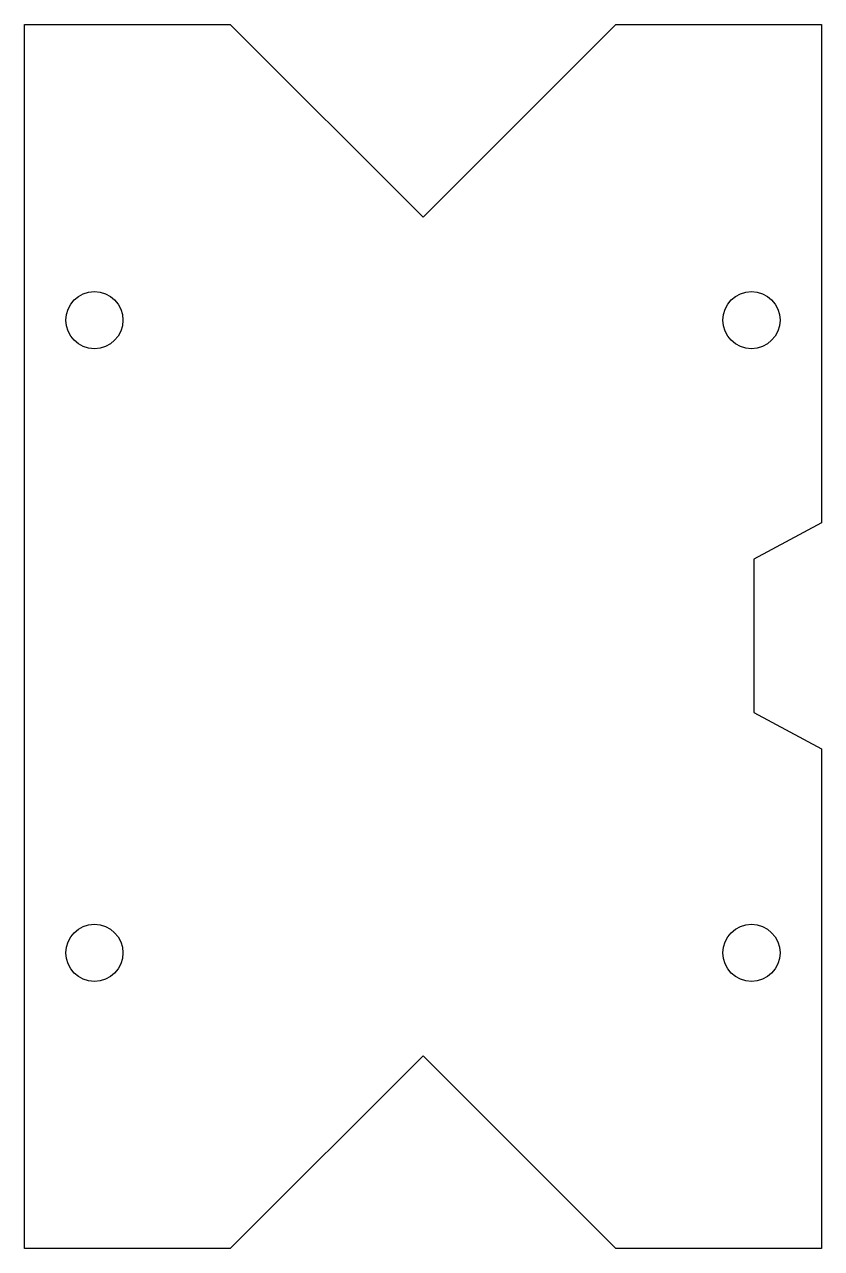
# Model space of a CAD drawing. Header units: metres. Extents: x 0 to 68, y -105 to 0.
import ezdxf

# ---------------------------------------------------------------- set-up
doc = ezdxf.new("R2010")
doc.units = ezdxf.units.M

msp = doc.modelspace()

# ---------------------------------------------------------------- linework, layer by layer
for p, q in [((0, 0), (17.65, 0)), ((0, -105.04), (0, 0)), ((17.65, 0), (34.19, -16.54)), ((34.19, -16.54), (50.73, 0)), ((50.73, 0), (68.38, 0)), ((68.38, 0), (68.38, -42.78)), ((68.38, -42.78), (62.58, -45.89)), ((62.58, -45.89), (62.58, -59.05)), ((62.58, -59.05), (68.38, -62.16)), ((68.38, -62.16), (68.38, -105.04)), ((34.19, -88.5), (17.65, -105.04)), ((50.73, -105.04), (34.19, -88.5)), ((17.65, -105.04), (0, -105.04)), ((68.38, -105.04), (50.73, -105.04))]:
    msp.add_line(p, q)
for centre in [(6, -25.37), (62.37, -25.37), (6, -79.67), (62.37, -79.67)]:
    msp.add_circle(centre, 2.45)

doc.saveas('drawing.dxf')
